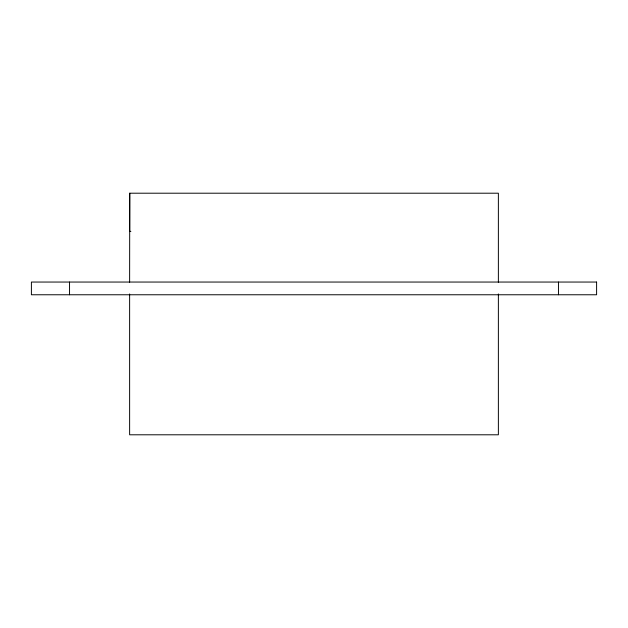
<?xml version="1.0" encoding="UTF-8"?>
<svg xmlns="http://www.w3.org/2000/svg" width="628" height="628" viewBox="0 0 628 628"><rect width="100%" height="100%" fill="white"/><g stroke="black" fill="none" stroke-linecap="round" stroke-linejoin="round"><path stroke-width="0.94" d="M129.627 282.208L129.729 193.204L498.373 193.204L498.373 282.208M130.875 231.347L129.729 231.347L129.745 193.204M558.457 282.05L558.457 294.767M498.373 293.951L498.373 434.796L129.627 434.796L129.627 293.951M69.543 282.05L69.543 294.767M596.6 282.05L31.4 282.05L31.4 294.767L596.6 294.767L596.6 282.05"/></g></svg>
